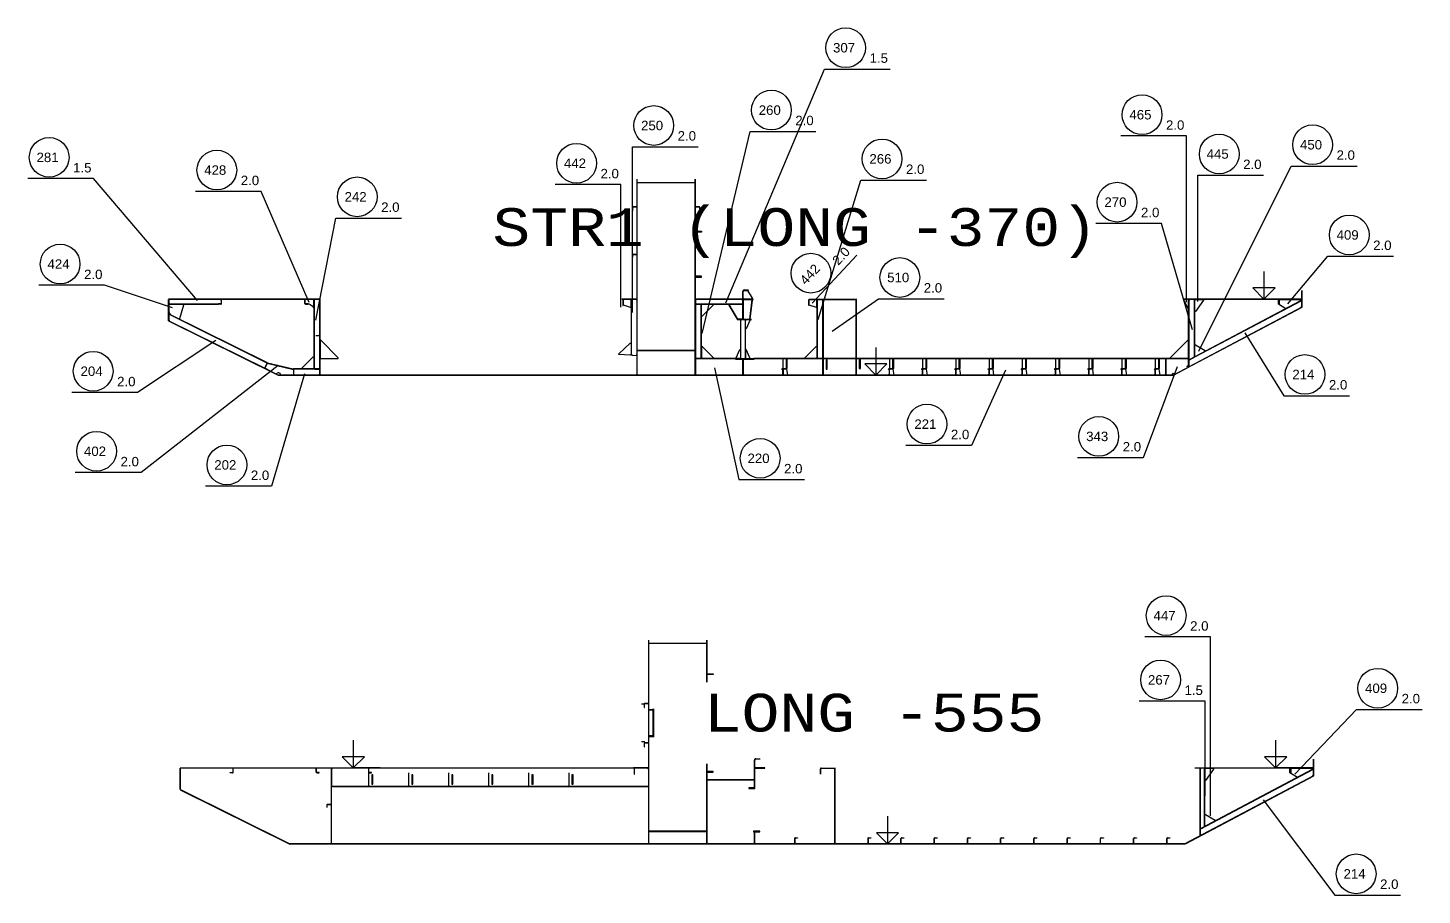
# Model space of a CAD drawing. Header units: inches. Extents: x -15552 to 42302, y -14825 to 18289.
# Drawn here: x 32939 to 42168, y 5072 to 10813 of the extents above; entities that cross this region are included whole.
import ezdxf

# ---------------------------------------------------------------- set-up
doc = ezdxf.new("R2010")
doc.units = ezdxf.units.IN
doc.header["$MEASUREMENT"] = 0
doc.linetypes.add('Dashed', pattern=[10, 7.5, -2.5])
doc.linetypes.add('Dashed_dotted', pattern=[34, 24, -5, 0, -5])
doc.layers.get('0').update_dxf_attribs({"linetype": 'CONTINUOUS'})
doc.styles.add('Style_ARIAL', font='ARIAL')
doc.styles.add('Style_Courier_New', font='Courier New')

msp = doc.modelspace()

# ---------------------------------------------------------------- linework, layer by layer
at = {"color": 3, "ltscale": 25}
for p, q in [((36971.4379, 8514.982179), (36971.4379, 9811.743501)), ((36972.939365, 8514.982179), (36972.939365, 9811.743501)), ((37356.43851, 8514.982179), (37356.43851, 9811.743501)), ((37357.939975, 8514.982179), (37357.939975, 9811.743501)), ((36945.88248, 9629.983094), (36971.4379, 9629.983094)), ((36945.88248, 9627.862123), (36971.4379, 9627.862123)), ((37357.939975, 9629.983094), (37383.492343, 9629.983094)), ((37357.939975, 9627.862123), (37383.492343, 9627.862123)), ((36945.88248, 9314.982179), (36971.4379, 9314.982179)), ((36945.88248, 9313.48224), (36971.4379, 9313.48224)), ((37671.4379, 8884.982255), (37671.4379, 9069.091752)), ((37674.437778, 8884.982255), (37674.437778, 9069.091752)), ((41371.4379, 8964.982179), (41371.4379, 9074.982408)), ((41373.439853, 8964.982179), (41373.439853, 9074.982408)), ((34876.439731, 9016.482118), (33869.939487, 9016.482118)), ((33869.939487, 8874.982408), (33869.939487, 9014.982179)), ((34876.439731, 9014.982179), (33869.939487, 9014.982179)), ((33871.4379, 8874.982408), (33871.4379, 9014.982179)), ((33871.4379, 9014.982179), (33871.4379, 8989.482072)), ((34219.939487, 9014.982179), (33871.4379, 9014.982179)), ((33876.439731, 8984.982255), (33871.4379, 8979.982331)), ((33971.4379, 8984.982255), (33871.4379, 8984.982255)), ((33871.4379, 8984.982255), (33871.4379, 8919.642213)), ((33874.49271, 8986.427644), (34201.439731, 8986.427644)), ((34201.439731, 8989.482072), (34219.939487, 8989.482072)), ((34219.939487, 8989.482072), (34219.939487, 9014.982179)), ((34219.939487, 8989.427522), (34219.939487, 9014.982179)), ((34221.4379, 8989.427522), (34221.4379, 9014.982179)), ((34771.4379, 8989.427522), (34771.4379, 9014.982179)), ((34772.939365, 8989.427522), (34772.939365, 9014.982179)), ((34777.938144, 9014.982179), (34772.939365, 9009.982255)), ((34831.43851, 9014.982179), (34772.939365, 9014.982179)), ((34772.939365, 8991.482118), (34777.938144, 8986.482194)), ((34831.43851, 9009.982255), (34826.439731, 9014.982179)), ((34871.4379, 9014.982179), (34837.438266, 9014.982179)), ((34871.4379, 8514.982179), (34871.4379, 9014.982179)), ((34871.4379, 8554.982331), (34871.4379, 9014.982179)), ((34872.939365, 8514.982179), (34872.939365, 9014.982179)), ((36971.4379, 9017.982438), (36871.4379, 9017.982438)), ((36971.4379, 9014.982179), (36871.4379, 9014.982179)), ((36933.364169, 9010.909227), (36933.364169, 8650.840715)), ((36971.4379, 9014.982179), (36937.438266, 9014.982179)), ((36971.4379, 8644.985917), (36971.4379, 9014.982179)), ((37671.4379, 9017.982438), (37357.939975, 9017.982438)), ((37357.939975, 9014.982179), (37357.939975, 8989.482072)), ((37671.4379, 9014.982179), (37357.939975, 9014.982179)), ((37671.4379, 9014.982179), (37357.939975, 9014.982179)), ((37357.939975, 8984.982255), (37357.939975, 8624.982408)), ((37391.939609, 8984.982255), (37357.939975, 8984.982255)), ((37671.4379, 9014.982179), (37671.4379, 9017.982438)), ((37671.4379, 8989.482072), (37671.4379, 9014.982179)), ((37671.538608, 9014.982179), (37671.538608, 9017.982438)), ((38112.383335, 9016.482118), (38204.473178, 9016.482118)), ((38112.383335, 9014.982179), (38204.473178, 9014.982179)), ((38201.439731, 9014.982179), (38167.437045, 9014.982179)), ((38201.439731, 8624.982408), (38201.439731, 9014.982179)), ((38201.439731, 8514.982179), (38201.439731, 9014.982179)), ((38201.439731, 9014.982179), (38201.439731, 8514.982179)), ((38421.4379, 9014.982179), (38202.938144, 9014.982179)), ((38202.938144, 9014.982179), (38202.938144, 8624.982408)), ((38202.938144, 9014.982179), (38202.938144, 8514.982179)), ((38204.473178, 9016.982225), (38421.4379, 9016.982225)), ((38204.473178, 9014.982179), (38421.4379, 9014.982179)), ((38423.436801, 9016.982225), (38421.4379, 9016.982225)), ((38421.4379, 8514.982179), (38421.4379, 9014.982179)), ((38423.436801, 9014.982179), (38421.4379, 9014.982179)), ((38421.4379, 8624.982408), (38421.4379, 9014.982179)), ((38423.439853, 8514.982179), (38423.439853, 9014.982179)), ((41371.4379, 8964.982179), (40521.4379, 8514.982179)), ((41372.37479, 8963.21483), (40522.37479, 8513.21483)), ((41371.4379, 9014.982179), (40586.43729, 9014.982179)), ((40621.4379, 8567.92331), (40621.4379, 9014.982179)), ((40622.939365, 8567.92331), (40622.939365, 9014.982179)), ((40622.939365, 9014.982179), (40622.939365, 8613.977388)), ((40656.938999, 9014.982179), (40622.939365, 9014.982179)), ((40622.939365, 8568.71753), (41371.4379, 8964.982179)), ((41365.932529, 9005.147126), (40624.63309, 8612.693742)), ((40661.013095, 8636.05037), (40661.013095, 9010.909227)), ((41371.4379, 8964.982179), (41371.4379, 9003.453019)), ((33870.549838, 8873.191026), (34595.549838, 8513.190797)), ((33871.4379, 8929.64206), (33880.394809, 8915.194657)), ((33871.4379, 8912.943223), (33871.4379, 8874.982408)), ((33871.4379, 8874.982408), (34596.4379, 8514.982179)), ((33871.4379, 8874.982408), (34506.859653, 8559.463075)), ((34523.793857, 8593.562272), (33876.897495, 8914.779618)), ((37634.438388, 8884.982255), (37729.439609, 8884.982255)), ((37634.438388, 8881.982377), (37729.439609, 8881.982377)), ((34845.937412, 8776.482347), (34871.4379, 8776.482347)), ((34506.859653, 8559.463075), (34521.984165, 8589.914277)), ((36937.438266, 8646.767762), (36971.4379, 8644.985917)), ((37357.939975, 8624.982408), (37391.939609, 8624.982408)), ((37357.939975, 8618.98227), (37357.939975, 8514.982179)), ((37624.938266, 8623.055223), (37362.01102, 8623.055223)), ((37624.938266, 8624.982026), (37744.936435, 8624.982026)), ((37624.938266, 8621.982148), (37744.936435, 8621.982148)), ((37671.4379, 8618.98227), (37624.938266, 8618.98227)), ((37671.4379, 8514.982179), (37671.4379, 8621.982148)), ((37671.4379, 8514.982179), (37671.4379, 8618.98227)), ((37674.437778, 8514.982179), (37674.437778, 8621.982148)), ((37674.437778, 8618.98227), (37674.437778, 8514.982179)), ((37744.939487, 8618.98227), (37674.437778, 8618.98227)), ((40471.4379, 8623.055223), (37744.939487, 8623.055223)), ((38167.437045, 8624.982408), (38201.439731, 8624.982408)), ((38201.439731, 8622.982362), (38201.439731, 8514.982179)), ((38202.938144, 8624.982408), (38421.4379, 8624.982408)), ((40471.4379, 8514.982179), (40471.4379, 8618.98227)), ((40471.4379, 8618.98227), (40471.4379, 8514.982179)), ((40621.4379, 8567.92331), (40621.4379, 8618.98227)), ((40622.939365, 8613.977388), (40656.938999, 8631.977418)), ((40622.939365, 8607.188371), (40622.939365, 8568.71753)), ((40521.4379, 8514.982179), (34596.4379, 8514.982179)), ((40521.4379, 8512.982133), (34596.4379, 8512.982133)), ((34867.366855, 8553.055146), (34696.4379, 8553.055146)), ((34696.4379, 8548.982194), (34696.4379, 8514.982179)), ((34696.4379, 8514.982179), (34871.4379, 8514.982179)), ((34837.438266, 8554.982331), (34871.4379, 8554.982331)), ((34871.4379, 8514.982179), (34871.4379, 8548.982194)), ((37357.939975, 8514.982179), (37671.4379, 8514.982179)), ((37674.437778, 8514.982179), (40471.4379, 8514.982179)), ((37936.43729, 8549.055436), (37936.43729, 8514.982179)), ((37938.439243, 8549.055436), (37938.439243, 8514.982179)), ((38421.4379, 8548.982194), (38421.4379, 8514.982179)), ((38641.439121, 8514.982179), (38641.439121, 8549.055436)), ((38643.438022, 8514.982179), (38643.438022, 8549.055436)), ((38861.43729, 8514.982179), (38861.43729, 8549.055436)), ((38863.439243, 8514.982179), (38863.439243, 8549.055436)), ((39081.43851, 8514.982179), (39081.43851, 8549.055436)), ((39083.437412, 8514.982179), (39083.437412, 8549.055436)), ((39301.439731, 8514.982179), (39301.439731, 8549.055436)), ((39303.438632, 8514.982179), (39303.438632, 8549.055436)), ((39521.4379, 8514.982179), (39521.4379, 8549.055436)), ((39523.439853, 8514.982179), (39523.439853, 8549.055436)), ((39741.439121, 8514.982179), (39741.439121, 8549.055436)), ((39743.438022, 8514.982179), (39743.438022, 8549.055436)), ((39961.43729, 8514.982179), (39961.43729, 8549.055436)), ((39963.439243, 8514.982179), (39963.439243, 8549.055436)), ((40181.43851, 8514.982179), (40181.43851, 8549.055436)), ((40183.437412, 8514.982179), (40183.437412, 8549.055436)), ((40401.439731, 8514.982179), (40401.439731, 8549.055436)), ((40403.438632, 8514.982179), (40403.438632, 8549.055436)), ((40471.4379, 8514.982179), (40521.4379, 8514.982179)), ((40521.4379, 8514.982179), (40621.4379, 8567.92331)), ((37048.281162, 5411.667588), (37048.281162, 6760.347322)), ((37049.782626, 5411.667588), (37049.782626, 6760.347322)), ((37433.281772, 6482.03769), (37433.281772, 6760.347322)), ((37434.783237, 6482.03769), (37434.783237, 6760.347322)), ((37022.728793, 6341.668656), (37048.281162, 6341.668656)), ((37022.728793, 6339.547303), (37048.281162, 6339.547303)), ((37074.782626, 6304.941514), (37074.782626, 6118.393853)), ((37079.781406, 6304.941514), (37079.781406, 6118.393853)), ((37022.728793, 6081.665757), (37048.281162, 6081.665567)), ((37022.728793, 6079.544404), (37048.281162, 6079.544404)), ((33946.782749, 5771.667627), (33946.782749, 5911.667588)), ((35270.507114, 5911.667588), (33946.782749, 5911.667588)), ((33948.281162, 5771.667627), (33948.281162, 5911.667588)), ((34296.782749, 5886.112931), (34296.782749, 5911.667588)), ((34298.281162, 5886.112931), (34298.281162, 5911.667588)), ((34848.281162, 5886.112931), (34848.281162, 5911.667588)), ((34849.782626, 5886.112931), (34849.782626, 5911.667588)), ((34948.281162, 5411.667588), (34948.281162, 5911.667588)), ((34949.782626, 5411.667588), (34949.782626, 5911.667588)), ((34949.782626, 5911.667588), (34949.782626, 5797.667649)), ((37048.281162, 5911.667588), (34949.782626, 5911.667588)), ((35193.282382, 5911.667588), (35193.282382, 5886.112931)), ((35194.783847, 5911.667588), (35194.783847, 5886.112931)), ((37048.281162, 5914.667657), (36948.281162, 5914.667657)), ((37048.281162, 5911.667588), (36948.281162, 5911.667588)), ((37048.281162, 5797.667649), (37048.281162, 5911.667588)), ((37433.281772, 5411.667588), (37433.281772, 5941.297486)), ((37434.783237, 5411.667588), (37434.783237, 5941.297486)), ((37748.281162, 5781.667665), (37748.281162, 5965.777162)), ((37751.28104, 5781.667665), (37751.28104, 5965.777162)), ((38189.226596, 5913.167718), (38284.783237, 5913.167718)), ((38189.226596, 5911.667588), (38284.783237, 5911.667588)), ((38278.282993, 5911.667588), (38278.282993, 5411.667588)), ((38279.781406, 5911.667588), (38279.781406, 5411.667588)), ((41448.281162, 5911.667588), (40663.283603, 5911.667588)), ((40698.281162, 5464.608911), (40698.281162, 5911.667588)), ((40699.782626, 5464.608911), (40699.782626, 5911.667588)), ((40699.782626, 5911.667588), (40699.782626, 5510.662606)), ((40725.283115, 5911.667588), (40699.782626, 5911.667588)), ((40728.337924, 5527.217439), (40728.337924, 5908.61297)), ((41448.281162, 5861.667588), (41448.281162, 5971.667627)), ((41450.283115, 5861.667588), (41450.283115, 5971.667627)), ((41448.281162, 5861.667588), (40598.281162, 5411.667588)), ((41449.218051, 5859.900048), (40599.218051, 5409.900048)), ((40699.782626, 5465.40294), (41448.281162, 5861.667588)), ((41442.775791, 5901.832345), (40701.476352, 5509.379151)), ((41448.281162, 5861.667588), (41448.281162, 5900.138429)), ((33947.3931, 5769.876245), (34672.3931, 5409.876397)), ((33948.281162, 5771.667627), (34673.281162, 5411.667588)), ((34953.716342, 5793.594697), (37044.347446, 5793.594697)), ((34922.728793, 5673.167565), (34948.281162, 5673.167565)), ((34922.728793, 5671.667627), (34948.281162, 5671.667627)), ((37748.281162, 5411.667588), (37748.281162, 5491.667512)), ((37751.28104, 5411.667588), (37751.28104, 5491.667512)), ((38013.283603, 5445.740655), (38013.283603, 5411.667588)), ((38015.282504, 5445.740655), (38015.282504, 5411.667588)), ((38498.281162, 5445.740655), (38498.281162, 5411.667588)), ((38500.283115, 5445.740655), (38500.283115, 5411.667588)), ((38718.282382, 5411.667588), (38718.282382, 5445.740655)), ((38720.281284, 5411.667588), (38720.281284, 5445.740655)), ((38938.283603, 5411.667588), (38938.283603, 5445.740655)), ((38940.282504, 5411.667588), (38940.282504, 5445.740655)), ((39158.281772, 5411.667588), (39158.281772, 5445.740655)), ((39160.283725, 5411.667588), (39160.283725, 5445.740655)), ((39378.282993, 5411.667588), (39378.282993, 5445.740655)), ((39380.281894, 5411.667588), (39380.281894, 5445.740655)), ((39598.281162, 5411.667588), (39598.281162, 5445.740655)), ((39600.283115, 5411.667588), (39600.283115, 5445.740655)), ((39818.282382, 5411.667588), (39818.282382, 5445.740655)), ((39820.281284, 5411.667588), (39820.281284, 5445.740655)), ((40038.283603, 5411.667588), (40038.283603, 5445.740655)), ((40040.282504, 5411.667588), (40040.282504, 5445.740655)), ((40258.281772, 5411.667588), (40258.281772, 5445.740655)), ((40260.283725, 5411.667588), (40260.283725, 5445.740655)), ((40478.282993, 5411.667588), (40478.282993, 5445.740655)), ((40480.281894, 5411.667588), (40480.281894, 5445.740655)), ((40699.782626, 5510.662606), (40725.283115, 5524.162629)), ((40699.782626, 5503.87378), (40699.782626, 5465.40294)), ((40598.281162, 5411.667588), (34673.281162, 5411.667588)), ((40598.281162, 5409.667733), (34673.281162, 5409.667733))]:
    msp.add_line(p, q, dxfattribs=at)
at = {"color": 1, "ltscale": 25}
for p, q in [((38129.558627, 8990.496019), (38425.954501, 9308.719972)), ((37360.994785, 8986.427644), (37668.38309, 8986.427644)), ((37396.010654, 8629.05536), (37396.010654, 8980.909303)), ((38163.366001, 9010.909227), (38163.366001, 8629.05536)), ((37656.938999, 8881.981996), (37688.936679, 8881.981996)), ((37656.938999, 8881.981996), (37656.938999, 8624.982026)), ((37688.936679, 8624.982026), (37688.936679, 8881.981996)), ((37656.938999, 8624.982026), (37688.936679, 8624.982026)), ((40617.363803, 8623.055223), (40471.4379, 8623.055223))]:
    msp.add_line(p, q, dxfattribs=at)
at = {"color": 6, "ltscale": 25}
for p, q in [((41121.4379, 9200.956681), (41121.4379, 9017.982057)), ((41121.4379, 9017.982057), (41048.540561, 9091.367677)), ((41194.82352, 9091.367677), (41048.540561, 9091.367677)), ((41194.82352, 9091.367677), (41121.4379, 9017.982057)), ((38551.439731, 8697.956803), (38551.439731, 8514.982179)), ((38551.439731, 8514.982179), (38478.542392, 8588.367799)), ((38624.825351, 8588.367799), (38478.542392, 8588.367799)), ((38624.825351, 8588.367799), (38551.439731, 8514.982179)), ((35093.282382, 6096.642259), (35093.282382, 5913.667634)), ((41198.281162, 6097.642282), (41198.281162, 5914.667657)), ((35093.282382, 5913.667634), (35020.385043, 5987.053254)), ((35166.668002, 5987.053064), (35020.385043, 5987.053254)), ((35166.668002, 5987.053064), (35093.282382, 5913.667634)), ((41198.281162, 5914.667657), (41125.383823, 5988.053277)), ((41271.666782, 5988.053086), (41125.383823, 5988.053277)), ((41271.666782, 5988.053086), (41198.281162, 5914.667657)), ((38628.282993, 5594.642213), (38628.282993, 5411.667588)), ((38628.282993, 5411.667588), (38555.385654, 5485.053208)), ((38701.668613, 5485.053018), (38555.385654, 5485.053208)), ((38701.668613, 5485.053018), (38628.282993, 5411.667588))]:
    msp.add_line(p, q, dxfattribs=at)
at = {"color": 2, "ltscale": 25}
for p, q in [((34833.364169, 9010.909227), (34833.364169, 8559.055284)), ((37639.229648, 8884.982255), (37581.43851, 8981.300309)), ((37718.755405, 8884.982255), (37734.355991, 9014.982179)), ((34523.693149, 8593.321183), (34696.4379, 8552.785829)), ((37936.43729, 8622.982362), (37936.43729, 8554.982331)), ((37965.349643, 8620.293763), (37957.521884, 8620.293763)), ((37957.521884, 8620.293763), (37957.521884, 8557.671312)), ((37965.349643, 8557.671312), (37965.349643, 8620.293763)), ((38230.352085, 8616.293672), (38222.524326, 8616.293672)), ((38222.524326, 8616.293672), (38222.524326, 8553.67122)), ((38230.352085, 8553.67122), (38230.352085, 8616.293672)), ((38421.4379, 8622.982362), (38421.4379, 8554.982331)), ((38450.350253, 8620.293763), (38442.522495, 8620.293763)), ((38442.522495, 8620.293763), (38442.522495, 8557.671312)), ((38450.350253, 8557.671312), (38450.350253, 8620.293763)), ((38641.439121, 8622.982362), (38641.439121, 8554.982331)), ((38670.351474, 8620.293763), (38662.523715, 8620.293763)), ((38662.523715, 8620.293763), (38662.523715, 8557.671312)), ((38670.351474, 8557.671312), (38670.351474, 8620.293763)), ((38861.43729, 8622.982362), (38861.43729, 8554.982331)), ((38890.349643, 8620.293763), (38882.521884, 8620.293763)), ((38882.521884, 8620.293763), (38882.521884, 8557.671312)), ((38890.349643, 8557.671312), (38890.349643, 8620.293763)), ((39081.43851, 8622.982362), (39081.43851, 8554.982331)), ((39110.350864, 8620.293763), (39102.523105, 8620.293763)), ((39102.523105, 8620.293763), (39102.523105, 8557.671312)), ((39110.350864, 8557.671312), (39110.350864, 8620.293763)), ((39301.439731, 8622.982362), (39301.439731, 8554.982331)), ((39330.352085, 8620.293763), (39322.524326, 8620.293763)), ((39322.524326, 8620.293763), (39322.524326, 8557.671312)), ((39330.352085, 8557.671312), (39330.352085, 8620.293763)), ((39521.4379, 8622.982362), (39521.4379, 8554.982331)), ((39550.350253, 8620.293763), (39542.522495, 8620.293763)), ((39542.522495, 8620.293763), (39542.522495, 8557.671312)), ((39550.350253, 8557.671312), (39550.350253, 8620.293763)), ((39741.439121, 8622.982362), (39741.439121, 8554.982331)), ((39770.351474, 8620.293763), (39762.523715, 8620.293763)), ((39762.523715, 8620.293763), (39762.523715, 8557.671312)), ((39770.351474, 8557.671312), (39770.351474, 8620.293763)), ((39961.43729, 8622.982362), (39961.43729, 8554.982331)), ((39990.349643, 8620.293763), (39982.521884, 8620.293763)), ((39982.521884, 8620.293763), (39982.521884, 8557.671312)), ((39990.349643, 8557.671312), (39990.349643, 8620.293763)), ((40181.43851, 8622.982362), (40181.43851, 8554.982331)), ((40210.350864, 8620.293763), (40202.523105, 8620.293763)), ((40202.523105, 8620.293763), (40202.523105, 8557.671312)), ((40210.350864, 8557.671312), (40210.350864, 8620.293763)), ((40401.439731, 8622.982362), (40401.439731, 8554.982331)), ((40430.352085, 8620.293763), (40422.524326, 8620.293763)), ((40422.524326, 8620.293763), (40422.524326, 8557.671312)), ((40430.352085, 8557.671312), (40430.352085, 8620.293763)), ((37957.521884, 8557.671312), (37965.349643, 8557.671312)), ((38222.524326, 8553.67122), (38230.352085, 8553.67122)), ((38442.522495, 8557.671312), (38450.350253, 8557.671312)), ((38662.523715, 8557.671312), (38670.351474, 8557.671312)), ((38882.521884, 8557.671312), (38890.349643, 8557.671312)), ((39102.523105, 8557.671312), (39110.350864, 8557.671312)), ((39322.524326, 8557.671312), (39330.352085, 8557.671312)), ((39542.522495, 8557.671312), (39550.350253, 8557.671312)), ((39762.523715, 8557.671312), (39770.351474, 8557.671312)), ((39982.521884, 8557.671312), (39990.349643, 8557.671312)), ((40202.523105, 8557.671312), (40210.350864, 8557.671312)), ((40422.524326, 8557.671312), (40430.352085, 8557.671312)), ((35222.835605, 5868.978837), (35215.007846, 5868.978837)), ((35215.007846, 5868.978837), (35215.007846, 5806.356385)), ((35222.835605, 5806.356385), (35222.835605, 5868.978837)), ((35487.834995, 5868.978837), (35480.007236, 5868.978837)), ((35480.007236, 5868.978837), (35480.007236, 5806.356385)), ((35487.834995, 5806.356385), (35487.834995, 5868.978837)), ((35752.834384, 5868.978837), (35745.006626, 5868.978837)), ((35745.006626, 5868.978837), (35745.006626, 5806.356385)), ((35752.834384, 5806.356385), (35752.834384, 5868.978837)), ((36017.833774, 5868.978837), (36010.006015, 5868.978837)), ((36010.006015, 5868.978837), (36010.006015, 5806.356385)), ((36017.833774, 5806.356385), (36017.833774, 5868.978837)), ((36282.836215, 5868.978837), (36275.008457, 5868.978837)), ((36275.008457, 5868.978837), (36275.008457, 5806.356385)), ((36282.836215, 5806.356385), (36282.836215, 5868.978837)), ((36547.835605, 5868.978837), (36540.007846, 5868.978837)), ((36540.007846, 5868.978837), (36540.007846, 5806.356385)), ((36547.835605, 5806.356385), (36547.835605, 5868.978837)), ((35215.007846, 5806.356385), (35222.835605, 5806.356385)), ((35480.007236, 5806.356385), (35487.834995, 5806.356385)), ((35745.006626, 5806.356385), (35752.834384, 5806.356385)), ((36010.006015, 5806.356385), (36017.833774, 5806.356385)), ((36275.008457, 5806.356385), (36282.836215, 5806.356385)), ((36540.007846, 5806.356385), (36547.835605, 5806.356385))]:
    msp.add_line(p, q, dxfattribs=at)
at = {"color": 3, "linetype": 'Dashed_dotted', "ltscale": 25}
for p, q in [((38423.439853, 9014.982179), (38207.939975, 9014.982179)), ((38421.4379, 8514.982179), (38421.4379, 9014.982179)), ((38201.439731, 8514.982179), (38201.439731, 8535.982087)), ((37022.783725, 6335.753587), (37001.390903, 6335.753587)), ((37022.783725, 6087.602189), (37001.390903, 6087.602189))]:
    msp.add_line(p, q, dxfattribs=at)
at = {"color": 2, "linetype": 'Dashed', "ltscale": 25}
for p, q in [((38201.439731, 8624.982408), (38201.439731, 8544.982103)), ((35193.923251, 5881.667665), (35193.923251, 5793.667558)), ((35458.922641, 5881.667665), (35458.922641, 5793.667558)), ((35723.922031, 5881.667665), (35723.922031, 5793.667558)), ((35988.92142, 5881.667665), (35988.92142, 5793.667558)), ((36253.923862, 5881.667665), (36253.923862, 5793.667558)), ((36518.923251, 5881.667665), (36518.923251, 5793.667558))]:
    msp.add_line(p, q, dxfattribs=at)
at = {"color": 1, "ltscale": 25}
for points in [[(37559.813754, 8994.14821), (38211.418979, 10541.032746), (38646.294467, 10541.032746)], [(37401.876132, 8790.654328), (37719.588535, 10128.071931), (38154.464023, 10128.071931)], [(40608.171909, 8998.197892), (40608.181064, 10097.692445), (40173.305576, 10097.692445)], [(36940.697543, 8929.007676), (36940.709751, 10026.174501), (37375.585239, 10026.174501)], [(40689.034335, 8672.22667), (41302.364414, 9898.865083), (41737.239902, 9898.865083)], [(34060.77811, 9007.453111), (33373.882358, 9815.294984), (32939.00687, 9815.294984)], [(38170.507114, 8882.889894), (38452.349155, 9805.247834), (38887.224643, 9805.247834)], [(40684.249179, 9001.08867), (40684.261386, 9837.496522), (41119.136875, 9837.496522)], [(34802.022617, 8995.712999), (34483.690708, 9731.158021), (34048.815219, 9731.158021)], [(36865.074985, 8963.360932), (36865.087192, 9776.1951), (36430.211704, 9776.1951)], [(36941.384189, 9623.619416), (36941.384189, 9601.77646), (36942.882602, 9601.77646), (36942.882602, 9623.619416)], [(37387.993686, 9623.619416), (37387.993686, 9601.77646), (37386.492221, 9601.77646), (37386.492221, 9623.619416)], [(34844.899814, 8877.765611), (34978.142612, 9554.161409), (35413.0181, 9554.161409)], [(40648.272006, 8813.330796), (40442.806308, 9518.801454), (40007.93082, 9518.801454)], [(36941.384189, 9310.482362), (36941.384189, 9295.037034), (36942.882602, 9295.037034), (36942.882602, 9310.482362)], [(41278.844516, 8986.36165), (41544.759433, 9301.613954), (41979.634921, 9301.613954)], [(33896.306674, 8959.079316), (33446.444003, 9109.039262), (33011.568515, 9109.039262)], [(36876.439731, 9014.982179), (36876.439731, 8974.982408), (36878.438632, 8974.982408), (36878.438632, 9014.982179)], [(37357.939975, 8989.482072), (37362.493198, 8984.927323), (37666.884677, 8984.927323), (37671.4379, 8989.482072)], [(37391.939609, 8624.982408), (37398.012607, 8631.055406), (37398.012607, 8978.909257), (37391.939609, 8984.982255)], [(38167.437045, 9014.982179), (38161.364047, 9008.909181), (38161.364047, 8631.055406), (38167.437045, 8624.982408)], [(38263.036411, 8805.154374), (38569.80521, 9019.953874), (39004.680698, 9019.953874)], [(40993.889682, 8793.823579), (41251.903598, 8377.942994), (41686.779086, 8377.942994)], [(34184.020297, 8743.429139), (33665.279453, 8399.474672), (33230.403964, 8399.474672)], [(40621.4379, 8618.98227), (40615.364902, 8625.055268), (40471.4379, 8625.055268), (40471.4379, 8618.98227)], [(34595.324008, 8578.566697), (33687.831943, 7869.443467), (33252.956455, 7869.443467)], [(34770.436923, 8523.522905), (34550.542514, 7779.225495), (34115.667026, 7779.225495)], [(37483.098667, 8562.404969), (37645.253818, 7822.8416), (38080.129306, 7822.8416)], [(37942.437045, 8555.055192), (37956.365268, 8555.055192), (37956.365268, 8553.055146), (37942.437045, 8553.055146)], [(38647.438876, 8555.055192), (38661.367099, 8555.055192), (38661.367099, 8553.055146), (38647.438876, 8553.055146)], [(39410.988681, 8546.438172), (39184.517734, 8049.174073), (38749.642246, 8049.174073)], [(38867.437045, 8555.055192), (38881.365268, 8555.055192), (38881.365268, 8553.055146), (38867.437045, 8553.055146)], [(39087.438266, 8555.055192), (39101.366489, 8555.055192), (39101.366489, 8553.055146), (39087.438266, 8553.055146)], [(39307.439487, 8555.055192), (39321.364658, 8555.055192), (39321.364658, 8553.055146), (39307.439487, 8553.055146)], [(39527.437656, 8555.055192), (39541.365878, 8555.055192), (39541.365878, 8553.055146), (39527.437656, 8553.055146)], [(39747.438876, 8555.055192), (39761.367099, 8555.055192), (39761.367099, 8553.055146), (39747.438876, 8553.055146)], [(40545.836704, 8568.593553), (40321.825473, 7967.937806), (39886.949985, 7967.937806)], [(39967.437045, 8555.055192), (39981.365268, 8555.055192), (39981.365268, 8553.055146), (39967.437045, 8553.055146)], [(40187.438266, 8555.055192), (40201.366489, 8555.055192), (40201.366489, 8553.055146), (40187.438266, 8553.055146)], [(40407.439487, 8555.055192), (40421.364658, 8555.055192), (40421.364658, 8553.055146), (40407.439487, 8553.055146)], [(40768.016879, 5596.569017), (40768.007724, 6781.443742), (40333.132236, 6781.443742)], [(37018.227451, 6335.304597), (37018.227451, 6313.46164), (37019.728916, 6313.46164), (37019.728916, 6335.304597)], [(40730.956333, 5728.360704), (40730.950229, 6356.038621), (40296.074741, 6356.038621)], [(41326.415317, 5872.421792), (41733.248203, 6300.397065), (42168.123691, 6300.397065)], [(37018.227451, 6075.301698), (37018.227451, 6053.458741), (37019.728916, 6053.458741), (37019.728916, 6075.301698)], [(36953.282993, 5911.667588), (36953.282993, 5871.667627), (36955.281894, 5871.667627), (36955.281894, 5911.667588)], [(34918.227451, 5668.667558), (34918.227451, 5653.222421), (34919.728916, 5653.222421), (34919.728916, 5668.667558)], [(41116.710727, 5702.117685), (41590.581577, 5071.838716), (42025.457065, 5071.838716)], [(38019.283359, 5451.740602), (38033.20853, 5451.740602), (38033.20853, 5449.740747), (38019.283359, 5449.740747)], [(38504.280918, 5451.740602), (38518.20914, 5451.740602), (38518.20914, 5449.740747), (38504.280918, 5449.740747)], [(38724.282138, 5451.740602), (38738.210361, 5451.740602), (38738.210361, 5449.740747), (38724.282138, 5449.740747)], [(38944.283359, 5451.740602), (38958.20853, 5451.740602), (38958.20853, 5449.740747), (38944.283359, 5449.740747)], [(39164.281528, 5451.740602), (39178.209751, 5451.740602), (39178.209751, 5449.740747), (39164.281528, 5449.740747)], [(39384.282749, 5451.740602), (39398.210971, 5451.740602), (39398.210971, 5449.740747), (39384.282749, 5449.740747)], [(39604.280918, 5451.740602), (39618.20914, 5451.740602), (39618.20914, 5449.740747), (39604.280918, 5449.740747)], [(39824.282138, 5451.740602), (39838.210361, 5451.740602), (39838.210361, 5449.740747), (39824.282138, 5449.740747)], [(40044.283359, 5451.740602), (40058.20853, 5451.740602), (40058.20853, 5449.740747), (40044.283359, 5449.740747)], [(40264.281528, 5451.740602), (40278.209751, 5451.740602), (40278.209751, 5449.740747), (40264.281528, 5449.740747)], [(40484.282749, 5451.740602), (40498.210971, 5451.740602), (40498.210971, 5449.740747), (40484.282749, 5449.740747)]]:
    msp.add_lwpolyline(points, dxfattribs=at)
at = {"color": 4, "ltscale": 25}
for points in [[(37356.43851, 9787.366059), (36972.438876, 9787.366059), (36972.438876, 9789.03766), (37356.43851, 9789.03766)], [(37356.43851, 8678.595689), (36972.438876, 8678.595689), (36972.438876, 8676.838639), (37356.43851, 8676.838639)], [(37433.281772, 6738.236573), (37049.282138, 6738.236573), (37049.282138, 6739.746049), (37433.281772, 6739.746049)], [(37433.281772, 5495.264199), (37049.282138, 5495.264199), (37049.282138, 5493.679193), (37433.281772, 5493.679193)]]:
    msp.add_lwpolyline(points, dxfattribs=at)
at = {"color": 6, "ltscale": 25}
for points in [[(37357.939975, 9467.543748), (37397.939365, 9467.543748), (37397.939365, 9460.661271), (37357.939975, 9460.661271)], [(37357.939975, 9162.42061), (37397.939365, 9162.42061), (37397.939365, 9169.303086), (37357.939975, 9169.303086)], [(37434.783237, 6536.62906), (37474.782626, 6536.62906), (37474.782626, 6533.398011), (37434.783237, 6533.398011)], [(37049.782626, 6301.467469), (37074.782626, 6301.467469), (37074.782626, 6296.189073), (37049.782626, 6296.189073)], [(37049.782626, 6121.867898), (37074.782626, 6121.867898), (37074.782626, 6127.146295), (37049.782626, 6127.146295)], [(37434.783237, 5886.706117), (37474.782626, 5886.706117), (37474.782626, 5889.937165), (37434.783237, 5889.937165)]]:
    msp.add_lwpolyline(points, dxfattribs=at)
at = {"color": 2, "ltscale": 25}
for points in [[(37674.437778, 9022.98198), (37674.437778, 9069.982103), (37679.436557, 9074.982026), (37702.437656, 9074.982026), (37732.436435, 9022.98198), (37732.436435, 9017.982057), (37679.436557, 9017.982057), (37674.437778, 9022.98198)], [(34837.438266, 9014.982179), (34831.365268, 9008.909181), (34831.365268, 8561.055329), (34837.438266, 8554.982331)], [(36926.439731, 9014.982179), (36883.437412, 9014.982179), (36878.438632, 9009.982255), (36878.438632, 8979.982331), (36926.439731, 8964.982179), (36931.43851, 8964.982179), (36931.43851, 9009.982255), (36926.439731, 9014.982179)], [(37402.938144, 8984.982255), (37477.938144, 8984.982255), (37477.938144, 8979.982331), (37402.938144, 8904.982331), (37397.939365, 8904.982331), (37397.939365, 8979.982331), (37402.938144, 8984.982255)], [(37638.439243, 8884.982255), (37636.623447, 8885.435441), (37580.983798, 8978.168443), (37581.43851, 8979.982331)], [(37581.43851, 8979.982331), (37581.43851, 8984.982255), (37666.439121, 8984.982255), (37671.4379, 8979.982331), (37671.4379, 8889.982179), (37666.439121, 8884.982255), (37638.439243, 8884.982255)], [(37734.438388, 9009.982255), (37734.438388, 9014.982179), (37679.436557, 9014.982179), (37674.437778, 9009.982255), (37674.437778, 8889.982179), (37679.436557, 8884.982255), (37719.438999, 8884.982255)], [(37719.438999, 8884.982255), (37720.906894, 8886.137345), (37735.591953, 9008.512071), (37734.438388, 9009.982255)], [(38156.43851, 9014.982179), (38114.437168, 9014.982179), (38109.438388, 9009.982255), (38109.438388, 8979.982331), (38156.43851, 8964.982179), (38161.43729, 8964.982179), (38161.43729, 9009.982255), (38156.43851, 9014.982179)], [(40616.439121, 9014.982179), (40591.439121, 9014.982179), (40591.439121, 9009.982255), (40616.439121, 8954.982331), (40621.4379, 8954.982331), (40621.4379, 9009.982255), (40616.439121, 9014.982179)], [(40667.937534, 9014.982179), (40721.4379, 9014.982179), (40721.4379, 9009.982255), (40667.937534, 8934.982255), (40662.938754, 8934.982255), (40662.938754, 9009.982255), (40667.937534, 9014.982179)], [(41362.755649, 9005.638459), (41265.499179, 8954.248002), (41265.450351, 8954.336122), (41216.439121, 8984.982255), (41216.439121, 9014.982179), (41360.439365, 9014.982179), (41362.755649, 9005.638459)], [(37693.93851, 8881.981996), (37718.93851, 8881.981996), (37718.93851, 8876.982072), (37693.93851, 8821.982148), (37688.936679, 8821.982148), (37688.936679, 8876.982072), (37693.93851, 8881.981996)], [(34877.938144, 8624.982408), (34992.937534, 8624.982408), (34992.937534, 8629.982331), (34877.938144, 8744.982103), (34872.939365, 8744.982103), (34872.939365, 8629.982331), (34877.938144, 8624.982408)], [(36926.445835, 8647.331956), (36851.537387, 8651.077226), (36851.787631, 8656.071046), (36926.439731, 8727.082399), (36931.43851, 8727.082399), (36931.43851, 8652.082399), (36926.445835, 8647.331956)], [(37402.938144, 8624.982408), (37477.938144, 8624.982408), (37477.938144, 8629.982331), (37402.938144, 8704.982331), (37397.939365, 8704.982331), (37397.939365, 8629.982331), (37402.938144, 8624.982408)], [(37651.937168, 8624.982026), (37626.937168, 8624.982026), (37626.937168, 8629.982331), (37651.937168, 8684.982255), (37656.938999, 8684.982255), (37656.938999, 8629.982331), (37651.937168, 8624.982026)], [(37693.93851, 8624.982026), (37718.93851, 8624.982026), (37718.93851, 8629.982331), (37693.93851, 8684.982255), (37688.936679, 8684.982255), (37688.936679, 8629.982331), (37693.93851, 8624.982026)], [(38156.43851, 8624.982408), (38081.43851, 8624.982408), (38081.43851, 8629.982331), (38156.43851, 8704.982331), (38161.43729, 8704.982331), (38161.43729, 8629.982331), (38156.43851, 8624.982408)], [(40616.439121, 8624.982408), (40501.439731, 8624.982408), (40501.439731, 8629.982331), (40616.439121, 8744.982103), (40621.4379, 8744.982103), (40621.4379, 8629.982331), (40616.439121, 8624.982408)], [(40662.938754, 8640.18245), (40662.938754, 8715.18245), (40667.937534, 8715.18245), (40731.319492, 8677.003434), (40733.657138, 8672.583726), (40667.3577, 8637.519792), (40662.938754, 8640.18245)], [(34524.001376, 8593.944886), (34525.591342, 8594.929841), (34695.452182, 8555.071214), (34696.4379, 8553.482392)], [(34826.439731, 8554.982331), (34751.439731, 8554.982331), (34751.439731, 8559.982255), (34826.439731, 8634.982255), (34831.43851, 8634.982255), (34831.43851, 8559.982255), (34826.439731, 8554.982331)], [(40734.783237, 5911.667588), (40788.283603, 5911.667588), (40788.283603, 5906.667665), (40734.783237, 5831.667665), (40729.781406, 5831.667665), (40729.781406, 5906.667665), (40734.783237, 5911.667588)], [(41439.598911, 5902.323869), (41342.342441, 5850.933221), (41342.293613, 5851.021722), (41293.282382, 5881.667665), (41293.282382, 5911.667588), (41437.282626, 5911.667588), (41439.598911, 5902.323869)], [(40729.781406, 5531.56772), (40729.781406, 5606.56772), (40734.783237, 5606.56772), (40798.15604, 5568.399766), (40800.493686, 5563.980249), (40734.200351, 5528.906015), (40729.781406, 5531.56772)]]:
    msp.add_lwpolyline(points, dxfattribs=at)
at = {"color": 3, "ltscale": 25}
for points in [[(37680.437534, 9078.091767), (37706.328647, 9078.091767), (37706.328647, 9075.091508), (37680.437534, 9075.091508)], [(33871.4379, 8989.482072), (33875.994174, 8984.927323), (34201.439731, 8984.927323), (34201.439731, 8989.482072)], [(33943.090122, 8884.062913), (33945.314853, 8888.540986), (33971.4379, 8979.982331), (33971.4379, 8984.982255)], [(34216.939609, 8984.927323), (34201.494663, 8984.927323), (34201.494663, 8986.427644), (34216.939609, 8986.427644)], [(34772.939365, 9014.982179), (34772.939365, 8989.982179), (34772.939365, 8986.482194)], [(34775.939243, 8984.927323), (34791.384189, 8984.927323), (34791.384189, 8986.427644), (34775.939243, 8986.427644)], [(34831.43851, 8964.982179), (34831.43851, 8989.982179), (34831.43851, 9014.982179)], [(36937.438266, 9014.982179), (36931.365268, 9008.909181), (36931.365268, 8652.84076), (36937.438266, 8646.767762)], [(37674.437778, 9014.982179), (37739.437168, 9014.982179), (37739.437168, 9017.982057), (37674.437778, 9017.982057)], [(38107.885043, 9011.982301), (38107.885043, 8976.536897), (38109.383457, 8976.536897), (38109.383457, 9011.982301)], [(41371.4379, 9017.982438), (41121.4379, 9017.982438), (41121.4379, 9016.482118), (40586.43729, 9016.482118)], [(41371.4379, 9003.453019), (41363.228671, 9005.97873), (40625.463168, 8615.397218), (40622.939365, 8607.188371)], [(40656.938999, 8631.977418), (40663.011997, 8638.050416), (40663.011997, 9008.909181), (40656.938999, 9014.982179)], [(33871.4379, 8919.642213), (33889.229648, 8910.808519), (33943.090122, 8884.062913)], [(34521.984165, 8589.914277), (34524.68497, 8595.353654), (33879.57999, 8915.681413), (33871.4379, 8912.943223)], [(37624.938266, 8618.98227), (37624.938266, 8625.055268), (37364.012973, 8625.055268), (37357.939975, 8618.98227)], [(40471.4379, 8618.98227), (40471.4379, 8625.055268), (37744.939487, 8625.055268), (37744.939487, 8618.98227)], [(34871.4379, 8548.982194), (34865.364902, 8555.055192), (34696.4379, 8555.055192), (34696.4379, 8548.982194)], [(35270.507114, 5913.667634), (35093.282382, 5913.667634), (35093.282382, 5913.167718), (33946.782749, 5913.167718)], [(37751.28104, 5911.667588), (37816.280429, 5911.667588), (37816.280429, 5914.667657), (37751.28104, 5914.667657)], [(37757.280795, 5974.776986), (37783.171909, 5974.776986), (37783.171909, 5971.777108), (37757.280795, 5971.777108)], [(38184.728305, 5908.66771), (38184.728305, 5873.222306), (38186.226718, 5873.222306), (38186.226718, 5908.66771)], [(41448.281162, 5914.667657), (41198.281162, 5914.667657), (41198.281162, 5913.167718), (40663.283603, 5913.167718)], [(40725.283115, 5524.162629), (40729.836337, 5528.717378), (40729.836337, 5907.11284), (40725.283115, 5911.667588)], [(34293.782871, 5881.612924), (34278.337924, 5881.612924), (34278.337924, 5883.112863), (34293.782871, 5883.112863)], [(34852.782504, 5881.612924), (34868.227451, 5881.612924), (34868.227451, 5883.112863), (34852.782504, 5883.112863)], [(35197.783725, 5881.612924), (35213.228671, 5881.612924), (35213.228671, 5883.112863), (35197.783725, 5883.112863)], [(37748.281162, 5833.38199), (37434.783237, 5833.38199), (37434.783237, 5836.554292), (37748.281162, 5836.554292)], [(41448.281162, 5900.138429), (41440.074985, 5902.66414), (40702.309482, 5512.082437), (40699.782626, 5503.87378)], [(34949.782626, 5797.667649), (34955.648105, 5791.594651), (37042.415683, 5791.594651), (37048.281162, 5797.667649)], [(37711.28165, 5778.667596), (37751.28104, 5778.667596), (37751.28104, 5781.667665), (37711.28165, 5781.667665), (37711.28165, 5778.667596)], [(37743.282382, 5491.667512), (37783.281772, 5491.667512), (37783.281772, 5494.667581), (37743.282382, 5494.667581), (37743.282382, 5491.667512)]]:
    msp.add_lwpolyline(points, dxfattribs=at)
for points in [[(34772.939365, 8986.482194), (34789.745395, 8986.482194, -0.22169), (34820.388095, 8972.193864), (34826.439731, 8964.982179), (34831.43851, 8964.982179)], [(34788.439243, 8986.482194, -0.435403), (34791.689365, 8989.435914, -0.413049), (34794.429843, 8986.207154, -0.413049)], [(37931.43851, 8514.982179, -0.414267), (37936.43729, 8519.982103), (37936.43729, 8548.982194, -0.414267), (37931.43851, 8553.982118, -0.414251), (37936.43729, 8558.982423), (37955.446689, 8558.982423, -0.370601), (37960.390537, 8554.734376), (37966.439121, 8514.982179)], [(38636.43729, 8514.982179, -0.414141), (38641.439121, 8519.982103), (38641.439121, 8548.982194, -0.414141), (38636.43729, 8553.982118, -0.414125), (38641.439121, 8558.982423), (38660.445468, 8558.982423, -0.370601), (38665.389316, 8554.734376), (38671.4379, 8514.982179)], [(38856.43851, 8514.982179, -0.414267), (38861.43729, 8519.982103), (38861.43729, 8548.982194, -0.414267), (38856.43851, 8553.982118, -0.414251), (38861.43729, 8558.982423), (38880.446689, 8558.982423, -0.370601), (38885.390537, 8554.734376), (38891.439121, 8514.982179)], [(39076.439731, 8514.982179, -0.414267), (39081.43851, 8519.982103), (39081.43851, 8548.982194, -0.414267), (39076.439731, 8553.982118, -0.414251), (39081.43851, 8558.982423), (39100.444858, 8558.982423, -0.370601), (39105.388706, 8554.734376), (39111.43729, 8514.982179)], [(39296.4379, 8514.982179, -0.414141), (39301.439731, 8519.982103), (39301.439731, 8548.982194, -0.414141), (39296.4379, 8553.982118, -0.414125), (39301.439731, 8558.982423), (39320.446079, 8558.982423, -0.370601), (39325.389926, 8554.734376), (39331.43851, 8514.982179)], [(39516.439121, 8514.982179, -0.414267), (39521.4379, 8519.982103), (39521.4379, 8548.982194, -0.414267), (39516.439121, 8553.982118, -0.414251), (39521.4379, 8558.982423), (39540.447299, 8558.982423, -0.370732), (39545.388095, 8554.734376), (39551.439731, 8514.982179)], [(39736.43729, 8514.982179, -0.414141), (39741.439121, 8519.982103), (39741.439121, 8548.982194, -0.414141), (39736.43729, 8553.982118, -0.414125), (39741.439121, 8558.982423), (39760.445468, 8558.982423, -0.370601), (39765.389316, 8554.734376), (39771.4379, 8514.982179)], [(39956.43851, 8514.982179, -0.414267), (39961.43729, 8519.982103), (39961.43729, 8548.982194, -0.414267), (39956.43851, 8553.982118, -0.414251), (39961.43729, 8558.982423), (39980.446689, 8558.982423, -0.370601), (39985.390537, 8554.734376), (39991.439121, 8514.982179)], [(40176.439731, 8514.982179, -0.414267), (40181.43851, 8519.982103), (40181.43851, 8548.982194, -0.414267), (40176.439731, 8553.982118, -0.414251), (40181.43851, 8558.982423), (40200.444858, 8558.982423, -0.370601), (40205.388706, 8554.734376), (40211.43729, 8514.982179)], [(40396.4379, 8514.982179, -0.414141), (40401.439731, 8519.982103), (40401.439731, 8548.982194, -0.414141), (40396.4379, 8553.982118, -0.414125), (40401.439731, 8558.982423), (40420.446079, 8558.982423, -0.370601), (40425.389926, 8554.734376), (40431.43851, 8514.982179)]]:
    msp.add_lwpolyline(points, format="xyb", dxfattribs=at)
at = {"color": 5, "ltscale": 25}
for points in [[(41221.4379, 9014.982179), (41221.4379, 8984.982255), (41223.439853, 8984.982255), (41223.439853, 9014.982179)], [(41298.281162, 5911.667588), (41298.281162, 5881.667665), (41300.283115, 5881.667665), (41300.283115, 5911.667588)]]:
    msp.add_lwpolyline(points, dxfattribs=at)
at = {"color": 7, "ltscale": 25}
for points in [[(41221.4379, 9014.982179), (41221.4379, 8984.982255), (41223.439853, 8984.982255), (41223.439853, 9014.982179)], [(41299.047153, 5911.667588), (41299.047153, 5881.667665), (41301.189487, 5881.667665), (41301.189487, 5911.667588)]]:
    msp.add_lwpolyline(points, dxfattribs=at)
at = {"color": 2, "ltscale": 25}
msp.add_lwpolyline([(34696.4379, 8553.482392), (34696.4379, 8514.982179), (34611.43729, 8514.982179, 0.792539), (34583.004062, 8521.654466), (34506.874912, 8559.463456), (34524.001376, 8593.944886)], format="xyb", dxfattribs=at)
at = {"color": 1, "ltscale": 25}
for centre in [(38352.318637, 10681.933168), (37860.488193, 10268.972352), (40314.205234, 10238.592866), (37081.609409, 10167.074922), (41443.264072, 10039.765504), (33079.906528, 9956.195405), (38593.248813, 9946.148255), (40825.161044, 9978.396943), (34189.714877, 9872.058442), (36571.111362, 9917.095521), (35119.04227, 9695.06183), (40148.830478, 9659.701875), (41685.659091, 9442.513993), (33152.468173, 9249.939302), (38122.484653, 9189.633515), (38710.704868, 9160.853913), (33371.303623, 8540.374711), (41392.803256, 8518.843034), (38890.541904, 8190.074113), (40027.849643, 8108.837846), (33393.856113, 8010.343507), (34256.566684, 7920.125535), (37786.153476, 7963.741639), (40474.031894, 6922.343782), (40436.974399, 6496.938661), (41874.147861, 6441.297105), (41731.481235, 5212.738946)]:
    msp.add_circle(centre, 131.506848, dxfattribs=at)
at = {"color": 3, "ltscale": 25}
for centre, radius, start, end in [((36947.798984, 9623.856691), 6.418695, 107.36776, 182.121582), ((36947.161167, 9623.776582), 4.280305, 107.36554, 182.108719), ((37382.213657, 9623.776582), 4.280305, 357.891296, 72.63446), ((37381.575839, 9623.854402), 6.4213, 357.904602, 72.6427), ((36945.88248, 9310.483888), 4.498386, 90.001205, 180.018234), ((36945.88248, 9310.482362), 2.999792, 89.998352, 180.001648), ((37680.437534, 9069.092134), 8.999701, 90.000427, 180.001999), ((37680.437534, 9069.091752), 5.999584, 89.998352, 180.001648), ((33871.4379, 9014.983705), 5.001498, 269.996185, 359.981964), ((34219.939487, 9014.983705), 5.001498, 180.018036, 270.003815), ((34216.939609, 8989.427522), 2.999792, 269.998352, 0.001645), ((34216.939609, 8989.425996), 4.498711, 270.005341, 0.018941), ((34775.939243, 8989.428666), 4.501316, 180.014221, 270.000336), ((34775.939243, 8989.427522), 2.999792, 179.998352, 270.001648), ((34871.4379, 9014.981034), 4.998893, 179.98819, 269.998688), ((36971.4379, 9014.981034), 4.998893, 179.98819, 269.998688), ((37357.939975, 9014.981034), 4.998893, 270.001312, 0.011813), ((37357.939975, 8984.981111), 4.998893, 270.001312, 0.011813), ((37671.4379, 9014.981034), 4.998893, 179.98819, 269.998688), ((38112.383335, 9011.983827), 4.498386, 90.001205, 180.018234), ((38112.383335, 9011.982301), 2.999792, 89.998352, 180.001648), ((38201.439731, 9014.983705), 5.001498, 180.018036, 270.003815), ((38202.938144, 9014.983705), 5.001498, 269.996185, 359.981964), ((38421.4379, 9014.981034), 4.998893, 179.98819, 269.998688), ((40622.939365, 9014.981034), 4.998893, 270.001312, 0.011813), ((41371.4379, 8964.982179), 5.000032, 90.000305, 207.897171), ((33871.4379, 8874.981263), 5.00094, 333.608215, 90.002991), ((36971.4379, 8644.986299), 4.999498, 89.999901, 177.004486), ((37357.939975, 8624.983552), 4.998893, 359.98819, 89.998695), ((38201.439731, 8624.980882), 5.001498, 89.996185, 179.981964), ((38202.938144, 8624.980882), 5.001498, 0.018035, 90.003815), ((38421.4379, 8624.983552), 4.998893, 90.001305, 180.01181), ((40622.939365, 8613.977006), 5.000185, 27.896086, 89.997635), ((34871.4379, 8554.983476), 4.998893, 90.001305, 180.01181), ((34871.4379, 8514.983323), 4.998893, 90.001305, 180.01181), ((37357.939975, 8514.983323), 4.998893, 359.98819, 89.998695), ((37671.4379, 8514.983323), 4.998893, 90.001305, 180.01181), ((37674.437778, 8514.980653), 5.001498, 0.018035, 90.003815), ((37942.437045, 8549.055436), 5.999584, 89.998352, 180.001648), ((37942.437045, 8549.057344), 3.997878, 90.001068, 180.02626), ((38647.438876, 8549.055436), 5.999584, 89.998352, 180.001648), ((38647.438876, 8549.054673), 4.000482, 89.994667, 179.988937), ((38867.437045, 8549.055436), 5.999584, 89.998352, 180.001648), ((38867.437045, 8549.057344), 3.997878, 90.001068, 180.02626), ((39087.438266, 8549.055436), 5.999584, 89.998352, 180.001648), ((39087.438266, 8549.054673), 4.000482, 89.994667, 179.988937), ((39307.439487, 8549.055436), 5.999584, 89.998352, 180.001648), ((39307.439487, 8549.054673), 4.000482, 89.994667, 179.988937), ((39527.437656, 8549.055436), 5.999584, 89.998352, 180.001648), ((39527.437656, 8549.057344), 3.997878, 90.001068, 180.02626), ((39747.438876, 8549.055436), 5.999584, 89.998352, 180.001648), ((39747.438876, 8549.054673), 4.000482, 89.994667, 179.988937), ((39967.437045, 8549.055436), 5.999584, 89.998352, 180.001648), ((39967.437045, 8549.057344), 3.997878, 90.001068, 180.02626), ((40187.438266, 8549.055436), 5.999584, 89.998352, 180.001648), ((40187.438266, 8549.054673), 4.000482, 89.994667, 179.988937), ((40407.439487, 8549.055436), 5.999584, 89.998352, 180.001648), ((40407.439487, 8549.054673), 4.000482, 89.994667, 179.988937), ((40521.4379, 8514.981797), 10.000421, 27.899378, 179.998322), ((40621.4379, 8567.92331), 10.000064, 90.000305, 207.897171), ((40622.939365, 8568.71753), 4.999831, 27.898588, 90.002396), ((37024.645297, 6335.539582), 6.42176, 107.360313, 182.095627), ((37024.00748, 6335.462144), 4.280305, 107.36554, 182.108719), ((37024.645297, 6075.536492), 6.42176, 107.360313, 182.095627), ((37024.00748, 6075.459245), 4.280305, 107.36554, 182.108719), ((34949.697177, 5911.580995), 4.914021, 270.995514, 1.010295), ((37048.366611, 5911.580995), 4.914021, 178.9897, 269.004486), ((37757.280795, 5965.777543), 8.999538, 89.99939, 180.001816), ((37757.280795, 5965.777352), 5.999747, 89.999908, 180.001907), ((38189.226596, 5908.669236), 4.498548, 90.003273, 180.018585), ((38189.226596, 5908.66771), 2.999792, 89.998352, 180.001648), ((40699.782626, 5911.666635), 4.998893, 270.001312, 0.011813), ((34293.782871, 5886.112741), 2.999955, 270.001465, 0.002179), ((34293.782871, 5886.111406), 4.498548, 270.003265, 0.018585), ((34852.782504, 5886.114076), 4.501153, 180.014587, 270.002411), ((34852.782504, 5886.112741), 2.999955, 179.997818, 269.998535), ((35197.783725, 5886.114076), 4.501153, 180.014587, 270.002411), ((35197.783725, 5886.112741), 2.999955, 179.997818, 269.998535), ((41448.281162, 5861.667588), 5.000032, 90.000305, 207.897171), ((34922.728793, 5668.666413), 4.501153, 89.997581, 179.985413), ((34922.728793, 5668.667749), 2.999955, 90.001465, 180.002182), ((38019.283359, 5445.740846), 5.999747, 89.999908, 180.001907), ((38019.283359, 5445.739892), 4.000808, 89.999329, 179.989746), ((38504.280918, 5445.740846), 5.999747, 89.999908, 180.001907), ((38504.280918, 5445.742562), 3.998204, 90.005737, 180.027054), ((38724.282138, 5445.740846), 5.999747, 89.999908, 180.001907), ((38724.282138, 5445.739892), 4.000808, 89.999329, 179.989746), ((38944.283359, 5445.740846), 5.999747, 89.999908, 180.001907), ((38944.283359, 5445.739892), 4.000808, 89.999329, 179.989746), ((39164.281528, 5445.740846), 5.999747, 89.999908, 180.001907), ((39164.281528, 5445.742562), 3.998204, 90.005737, 180.027054), ((39384.282749, 5445.740846), 5.999747, 89.999908, 180.001907), ((39384.282749, 5445.739892), 4.000808, 89.999329, 179.989746), ((39604.280918, 5445.740846), 5.999747, 89.999908, 180.001907), ((39604.280918, 5445.742562), 3.998204, 90.005737, 180.027054), ((39824.282138, 5445.740846), 5.999747, 89.999908, 180.001907), ((39824.282138, 5445.739892), 4.000808, 89.999329, 179.989746), ((40044.283359, 5445.740846), 5.999747, 89.999908, 180.001907), ((40044.283359, 5445.739892), 4.000808, 89.999329, 179.989746), ((40264.281528, 5445.740846), 5.999747, 89.999908, 180.001907), ((40264.281528, 5445.742562), 3.998204, 90.005737, 180.027054), ((40484.282749, 5445.740846), 5.999747, 89.999908, 180.001907), ((40484.282749, 5445.739892), 4.000808, 89.999329, 179.989746), ((40699.782626, 5510.662797), 5.000008, 27.897337, 90.000015), ((40699.782626, 5465.40294), 5.000008, 27.897337, 90.000015)]:
    msp.add_arc(centre, radius, start, end, dxfattribs=at)

# ---------------------------------------------------------------- texts
at = {"color": 1, "ltscale": 25, "style": 'Style_ARIAL'}
for s, p in [('307', (38268.822543, 10650.622132)), ('1.5', (38510.833042, 10582.12848)), ('260', (37776.992099, 10237.661317)), ('465', (40230.70914, 10207.281831)), ('250', (36998.113315, 10135.763887)), ('2.0', (38019.002597, 10169.167665)), ('2.0', (40472.719638, 10138.788179)), ('2.0', (37240.123813, 10067.270234)), ('450', (41359.767978, 10008.454469)), ('281', (32996.410434, 9924.88437)), ('266', (38509.752719, 9914.83722)), ('445', (40741.664951, 9947.085908)), ('2.0', (41601.778476, 9939.960817)), ('1.5', (33238.420932, 9856.390718)), ('428', (34106.218784, 9840.747407)), ('442', (36487.615268, 9885.784486)), ('2.0', (36729.625766, 9817.290834)), ('2.0', (38751.763217, 9846.343568)), ('2.0', (40983.675449, 9878.592256)), ('2.0', (34348.229282, 9772.253755)), ('242', (35035.546176, 9663.750795)), ('270', (40065.334384, 9628.39084)), ('2.0', (35277.556674, 9595.257142)), ('2.0', (40307.344882, 9559.897187)), ('409', (41602.162998, 9411.202958)), ('2.0', (41844.173496, 9342.709687)), ('424', (33068.97208, 9218.628266)), ('2.0', (33310.982578, 9150.134996)), ('510', (38627.208774, 9129.542878)), ('2.0', (38869.219272, 9061.049607)), ('204', (33287.807529, 8509.063676)), ('2.0', (33529.818027, 8440.570405)), ('214', (41309.307163, 8487.531999)), ('2.0', (41551.317661, 8419.038728)), ('221', (38807.04581, 8158.763078)), ('2.0', (39049.056308, 8090.269807)), ('343', (39944.353549, 8077.526811)), ('402', (33310.360019, 7979.032472)), ('2.0', (40186.364047, 8009.03354)), ('2.0', (33552.370517, 7910.539201)), ('202', (34173.07059, 7888.8145)), ('220', (37702.657382, 7932.430604)), ('2.0', (34415.081088, 7820.321229)), ('2.0', (37944.66788, 7863.937333)), ('447', (40390.5358, 6891.032746)), ('2.0', (40632.546298, 6822.539476)), ('267', (40353.478305, 6465.627626)), ('409', (41790.651767, 6409.98607)), ('1.5', (40595.488803, 6397.134355)), ('2.0', (42032.662265, 6341.492799)), ('214', (41647.985141, 5181.42772)), ('2.0', (41889.995639, 5112.93464))]:
    msp.add_text(s, height=62.622309, dxfattribs=at).set_placement(p)
at = {"color": 7, "ltscale": 25, "style": 'Style_Courier_New'}
for s, p in [('STR1 (LONG -370)', (36014.196079, 9369.688752)), ('LONG -555', (37412.609165, 6154.964212))]:
    msp.add_text(s, height=250, dxfattribs=at).set_placement(p)
at = {"color": 1, "ltscale": 25, "style": 'Style_ARIAL'}
for s, p in [('2.0', (38303.554599, 9237.603715)), ('442', (38088.491123, 9107.193711))]:
    msp.add_text(s, height=62.622309, rotation=47.034092, dxfattribs=at).set_placement(p)

doc.saveas('drawing.dxf')
